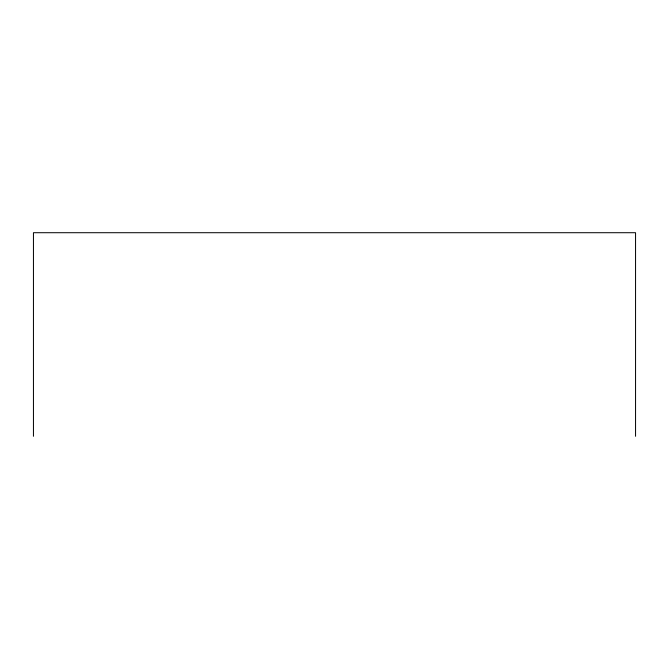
<?xml version="1.0" encoding="UTF-8"?>
<svg xmlns="http://www.w3.org/2000/svg" width="669" height="669" viewBox="0 0 669 669"><rect width="100%" height="100%" fill="white"/><g stroke="black" fill="none" stroke-linecap="round" stroke-linejoin="round"><path stroke-width="1" d="M635.55 436.288L635.55 232.712L33.45 232.712L33.45 436.288"/></g></svg>
